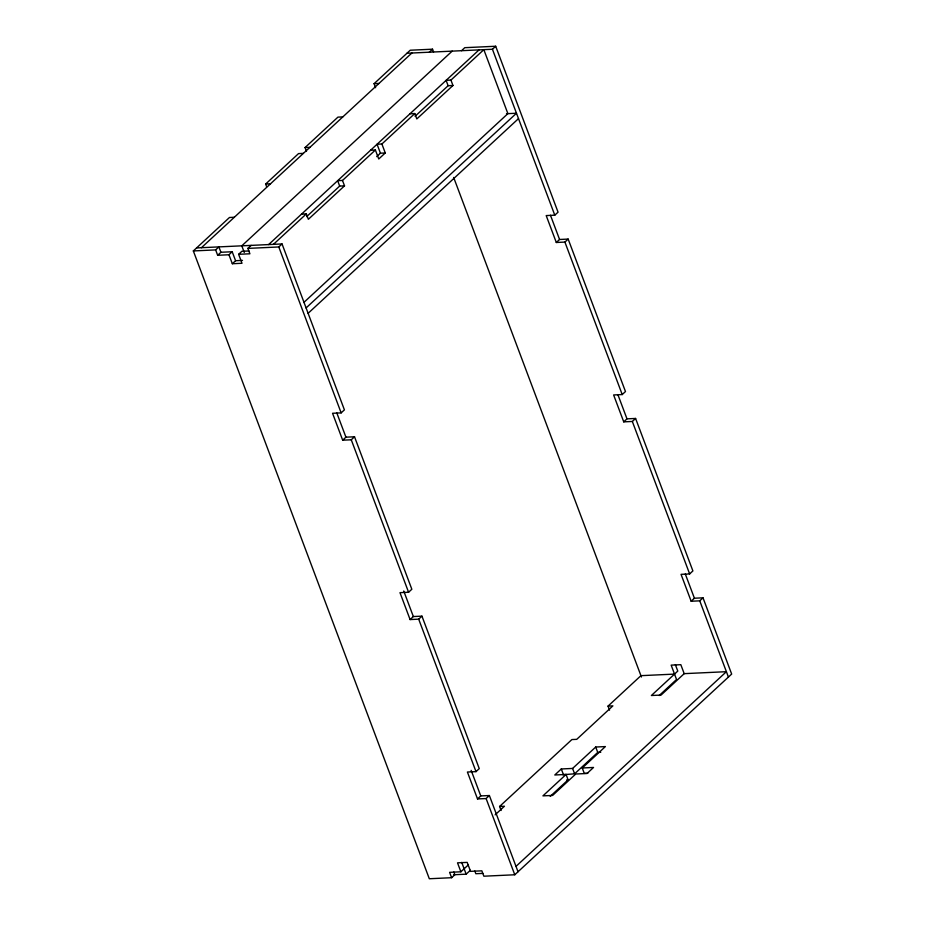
<?xml version="1.0" encoding="UTF-8"?>
<svg xmlns="http://www.w3.org/2000/svg" width="925" height="925" viewBox="0 0 925 925"><rect width="100%" height="100%" fill="white"/><g stroke="black" fill="none" stroke-linecap="round" stroke-linejoin="round"><path stroke-width="1.39" d="M453.863 872.009L454.869 874.703L451.62 877.709L429.316 878.75L193.337 250.941L229.481 217.491L234.326 217.259M266.643 186.723L265.637 184.04L298.532 153.596L303.365 153.365M306.487 151.423L305.042 147.572L337.937 117.128L342.77 116.908M375.596 87.713L374.082 83.678L410.226 50.227L432.53 49.187L433.547 51.881M201.43 247.703L411.868 53.014M215.641 249.9L218.89 246.894L220.913 252.271L217.664 255.288L215.641 249.9L193.337 250.941M429.281 52.205L432.53 49.187M228.949 254.757L232.198 251.75L235.574 260.711L232.325 263.729L228.949 254.757L217.664 255.288M452.175 51.129L241.795 245.83L244.292 252.49M232.325 263.729L241.992 263.278L238.627 254.306L241.876 251.299L248.929 250.964M238.627 254.306L249.912 253.785L247.888 248.397L251.137 245.391M461.529 50.702L464.778 47.684L495.684 46.25L558.053 212.172L554.792 215.178L546.201 215.583L556.307 242.489L564.909 242.084L568.158 239.078L625.473 391.541L622.224 394.559L613.622 394.952L623.739 421.858L632.33 421.465L635.591 418.447L692.894 570.922L689.645 573.928L681.043 574.332L691.16 601.238L699.751 600.834L703.012 597.827L731.663 674.059L514.774 874.772L483.868 876.206L481.844 870.83L470.559 871.35L467.183 862.389L457.517 862.84L460.881 871.801L449.596 872.333L451.62 877.709M268.608 244.582L479.058 49.881M273.442 244.35L306.337 213.906L308.36 219.294L344.516 185.844L342.493 180.456L375.388 150.012L378.753 158.984L385.262 152.96L381.898 143.999L414.793 113.555L416.805 118.932L452.961 85.482L450.938 80.105L483.833 49.661L507.883 113.636L303.839 302.463M306.626 216.647L339.672 186.064L344.516 185.844M415.071 116.296L448.128 85.713L452.961 85.482M247.888 248.397L278.795 246.963L282.044 243.946L344.412 409.868L341.152 412.885L332.561 413.278L342.666 440.184L351.269 439.791L354.518 436.773L411.833 589.248L408.584 592.254L399.982 592.659L410.099 619.565L418.69 619.16L421.95 616.154L479.254 768.617L476.005 771.635L467.403 772.028L477.52 798.934L486.111 798.541L489.371 795.523L518.023 871.755M406.977 53.245L492.435 49.256L495.684 46.25M376.706 156.626L380.429 153.192L385.262 152.96M306.094 307.933L516.474 113.243L506.507 113.706M308.118 313.309L518.497 118.62M342.666 440.184L345.927 437.178L354.518 436.773M556.307 242.489L559.567 239.483L568.158 239.078M410.099 619.565L413.348 616.547L421.95 616.154M623.739 421.858L626.988 418.852L635.591 418.447M477.52 798.934L480.769 795.928L489.371 795.523M691.16 601.238L694.409 598.221L703.012 597.827M501.107 810.497L499.592 806.461L571.893 739.561L576.726 739.341L612.87 705.879L608.037 706.11L609.552 710.146M608.037 706.11L640.933 675.666L674.522 674.105M495.129 814.844L504.426 806.242L499.592 806.461M587.803 773.207L584.276 773.369L582.253 767.993L605.389 746.579L595.723 747.03L572.587 768.444L561.302 768.964L554.792 774.988L566.077 774.456L568.1 779.844L550.225 796.379M562.909 774.722L574.61 773.82L597.747 752.407L600.764 752.268M460.881 871.801L468.339 864.898M566.077 774.456L542.94 795.87L552.618 795.419L575.755 774.005L587.04 773.485L593.538 767.461L582.253 767.993M453.562 874.761L466.154 874.171L470.363 870.286M659.19 695.542L676.545 679.482L671.157 665.133L680.823 664.682L684.199 673.654L661.063 695.068L651.385 695.507L677.782 671.087L675.366 664.682M516 866.378L726.391 671.689L684.199 673.654M374.082 83.678L378.915 83.458M450.938 80.105L446.104 80.325L448.128 85.713M409.948 113.775L414.793 113.555M305.042 147.572L309.875 147.352M381.898 143.999L377.053 144.219L380.429 153.192M370.543 150.243L375.388 150.012M265.637 184.04L270.47 183.809M342.493 180.456L337.648 180.687L339.672 186.064M301.504 214.137L306.337 213.906M196.586 247.935L282.044 243.946M220.913 252.271L232.198 251.75M235.574 260.711L242.489 260.399M566.69 779.902L568.1 779.844M482.862 873.397L475.832 873.72L474.826 871.038M492.435 49.256L554.792 215.178M564.909 242.084L622.224 394.559M632.33 421.465L689.645 573.928M699.751 600.834L728.414 677.065M550.467 215.259L559.567 239.483M617.888 394.64L626.988 418.852M685.309 574.009L694.409 598.221M453.666 177.45L641.43 676.996M595.723 747.03L597.747 752.407M572.587 768.444L574.61 773.82M561.302 768.964L563.325 774.341M278.795 246.963L341.152 412.885M351.269 439.791L408.584 592.254M418.69 619.16L476.005 771.635M486.111 798.541L514.774 874.772M336.827 412.966L345.927 437.178M403.739 590.994L413.348 616.547M471.16 770.363L480.769 795.928M461.725 862.389L466.154 874.171"/></g></svg>
